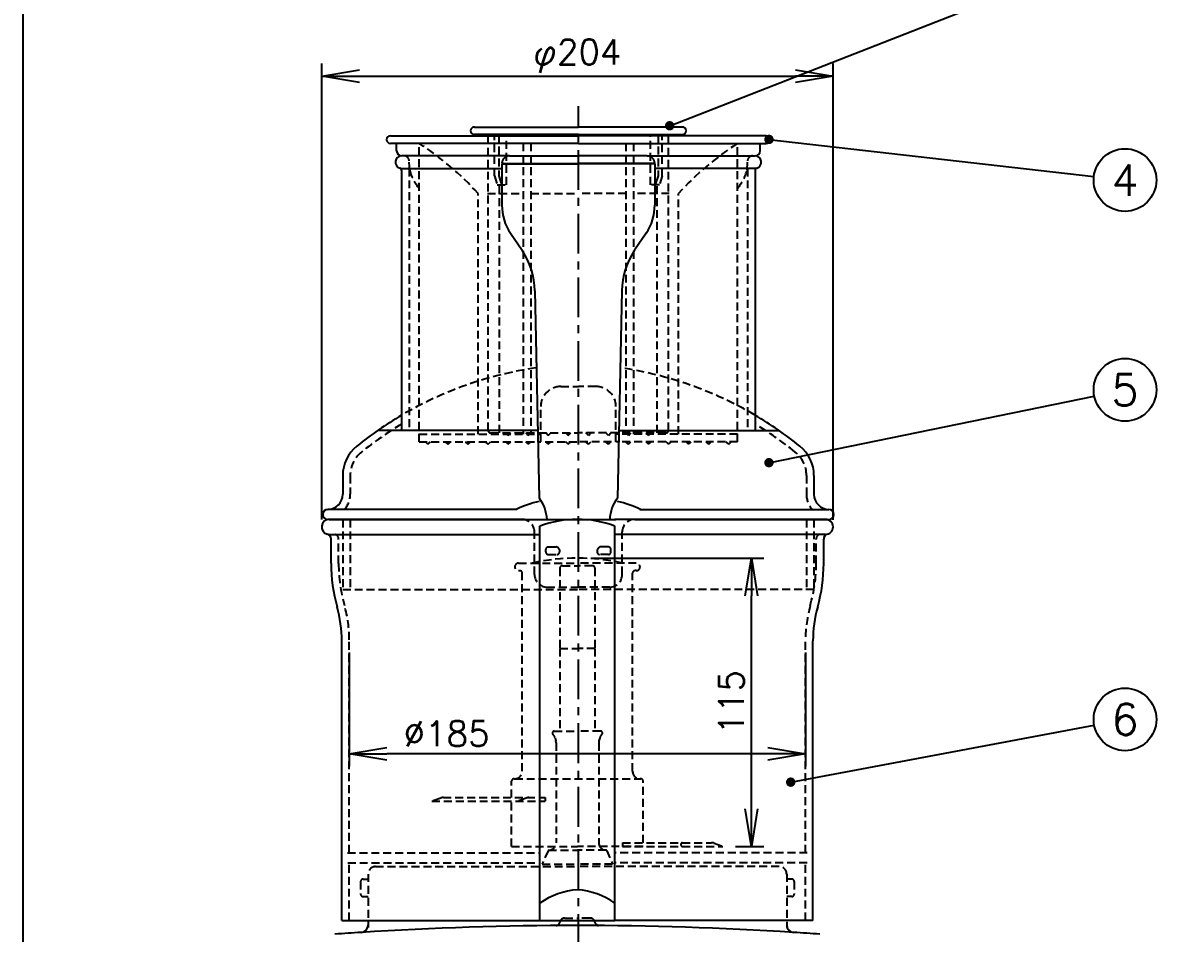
# Model space of a CAD drawing. Extents: x 115 to 2025, y 0 to 1377.
# Drawn here: x 115 to 567.3, y 302.6 to 665.8 of the extents above; entities that cross this region are included whole.
import ezdxf
from ezdxf.enums import TextEntityAlignment as Align

# ---------------------------------------------------------------- set-up
doc = ezdxf.new("R2010")
doc.units = 0
doc.header["$LTSCALE"] = 0.5
doc.header["$MEASUREMENT"] = 0
doc.header["$PDMODE"] = 3
doc.header["$PDSIZE"] = 2.5
doc.linetypes.add('CENTER', pattern=[50.8, 31.75, -6.35, 6.35, -6.35])
doc.linetypes.add('HIDDEN', pattern=[9.525, 6.35, -3.175])
doc.layers.get('0').update_dxf_attribs({"linetype": 'CONTINUOUS'})
doc.layers.get('Defpoints').update_dxf_attribs({"linetype": 'CONTINUOUS'})
for name, color, linetype in [('DANMEN', 7, 'CONTINUOUS'), ('SUNPOU', 7, 'CONTINUOUS'), ('WAKU', 7, 'CONTINUOUS')]:
    doc.layers.add(name, color=color, linetype=linetype)
doc.styles.get("Standard").update_dxf_attribs({"font": 'romans.shx', "bigfont": 'extfont.shx'})
doc.dimstyles.get("Standard").update_dxf_attribs({"dimscale": 5, "dimtxt": 2, "dimasz": 3, "dimexe": 1, "dimexo": 1, "dimgap": 0.6, "dimtad": 3, "dimdec": 0, "dimzin": 0, "dimdsep": 46, "dimtxsty": 'STANDARD', "dimblk": 'OPEN', "dimcen": 1.5, "dimadec": 0, "dimazin": 0, "dimtfac": 1, "dimtdec": 0, "dimtmove": 0, "dimatfit": 0, "dimldrblk": 'OPEN', "dimfxl": 1, "dimtolj": 1, "dimtzin": 0, "dimarcsym": 0})

# ---------------------------------------------------------------- blocks, each defined once
blk = doc.blocks.new('_OPEN')
at = {"color": 0, "linetype": 'ByBlock'}
for p, q in [((-1, 0.167), (0, 0)), ((0, 0), (-1, -0.167)), ((0, 0), (-1, 0))]:
    blk.add_line(p, q, dxfattribs=at)
blk = doc.blocks.new('*D1')
at = {"layer": 'Defpoints', "color": 0}
for p in [(438.33, 644.53), (234.33, 462.71), (438.33, 462.6)]:
    blk.add_point(p, dxfattribs=at)
at = {"layer": 'SUNPOU', "color": 0, "lineweight": -2}
for p, q in [((234.33, 467.71), (234.33, 649.53)), ((438.33, 467.6), (438.33, 649.53)), ((249.33, 644.53), (423.33, 644.53))]:
    blk.add_line(p, q, dxfattribs=at)
at = {"layer": 'SUNPOU', "color": 0, "lineweight": -2, "xscale": 15, "yscale": 15, "zscale": 15, "rotation": 180}
blk.add_blockref('_OPEN', (234.33, 644.53), dxfattribs=at)
at = {"layer": 'SUNPOU', "color": 0, "lineweight": -2, "xscale": 15, "yscale": 15, "zscale": 15}
blk.add_blockref('_OPEN', (438.33, 644.53), dxfattribs=at)
at = {"layer": 'SUNPOU', "color": 0, "insert": (336.33, 652.53), "char_height": 10, "attachment_point": 5}
blk.add_mtext('\\A1;φ204', dxfattribs=at)
blk = doc.blocks.new('*D53')
at = {"layer": 'Defpoints', "color": 0}
for p in [(336.71, 452.26), (405.73, 452.26), (394.36, 337.26)]:
    blk.add_point(p, dxfattribs=at)
at = {"layer": 'SUNPOU', "color": 0, "lineweight": -2}
for p, q in [((341.71, 452.26), (410.73, 452.26)), ((405.73, 352.26), (405.73, 437.26)), ((399.36, 337.26), (410.73, 337.26))]:
    blk.add_line(p, q, dxfattribs=at)
at = {"layer": 'SUNPOU', "color": 0, "lineweight": -2, "xscale": 15, "yscale": 15, "zscale": 15}
for p, rotation in [((405.73, 452.26), 90), ((405.73, 337.26), 270)]:
    blk.add_blockref('_OPEN', p, dxfattribs=dict(at, rotation=rotation))
at = {"layer": 'SUNPOU', "color": 0, "insert": (397.73, 394.76), "char_height": 10, "attachment_point": 5, "rotation": 90}
blk.add_mtext('\\A1;115', dxfattribs=at)
blk = doc.blocks.new('*D55')
at = {"color": 0, "lineweight": -2}
for p, q in [((245.33, 414.64), (245.33, 369.24)), ((427.33, 414.64), (427.33, 369.24)), ((412.33, 374.24), (260.33, 374.24))]:
    blk.add_line(p, q, dxfattribs=at)
at = {"layer": 'Defpoints', "color": 0}
for p in [(245.33, 419.64), (427.33, 419.64), (245.33, 374.24)]:
    blk.add_point(p, dxfattribs=at)
at = {"color": 0, "lineweight": -2, "xscale": 15, "yscale": 15, "zscale": 15, "rotation": 180}
blk.add_blockref('_OPEN', (245.33, 374.24), dxfattribs=at)
at = {"color": 0, "lineweight": -2, "xscale": 15, "yscale": 15, "zscale": 15}
blk.add_blockref('_OPEN', (427.33, 374.24), dxfattribs=at)
at = {"color": 0, "insert": (284.13, 382.24), "char_height": 10, "attachment_point": 5}
blk.add_mtext('\\A1;%%C185', dxfattribs=at)

msp = doc.modelspace()

# ---------------------------------------------------------------- linework, layer by layer
at = {"color": 2}
for p, q in [((295.21, 624.22), (336.71, 624.22)), ((378.21, 624.22), (336.71, 624.22)), ((261.71, 620.71), (336.71, 620.71)), ((336.71, 621.22), (295.21, 621.22)), ((336.71, 621.22), (378.21, 621.22)), ((411.71, 620.71), (336.71, 620.71)), ((336.71, 617.71), (261.71, 617.71)), ((264.21, 614.71), (264.21, 617.71)), ((336.71, 617.71), (411.71, 617.71)), ((409.21, 614.71), (409.21, 617.71)), ((267.21, 612.71), (266.21, 612.71)), ((309.21, 612.71), (266.21, 612.71)), ((309.21, 612.71), (336.71, 612.71)), ((364.21, 612.71), (336.71, 612.71)), ((364.21, 612.71), (407.21, 612.71)), ((406.21, 612.71), (407.21, 612.71)), ((265.73, 607.71), (306.21, 607.71)), ((266.21, 606.86), (266.21, 503.19)), ((306.21, 609.71), (336.71, 609.71)), ((306.21, 609.51), (306.21, 593.06)), ((306.21, 609.51), (336.71, 609.51)), ((306.41, 609.71), (306.41, 609.51)), ((367.21, 609.71), (336.71, 609.71)), ((367.21, 609.51), (336.71, 609.51)), ((367.01, 609.71), (367.01, 609.51)), ((367.21, 609.51), (367.21, 593.06)), ((407.69, 607.71), (367.21, 607.71)), ((407.21, 606.86), (407.21, 503.19)), ((309.64, 581.86), (314.25, 575.04)), ((363.78, 581.86), (359.17, 575.04)), ((319.4, 558.87), (321.14, 476.16)), ((354.02, 558.87), (352.28, 476.16)), ((320.39, 503.19), (256.71, 503.19)), ((353.03, 503.19), (416.71, 503.19)), ((242.71, 485.22), (242.71, 477.71)), ((430.71, 485.22), (430.71, 477.71)), ((312.21, 471.71), (236.71, 471.71)), ((361.21, 471.71), (436.71, 471.71)), ((314.21, 467.71), (236.71, 467.71)), ((237.33, 467.71), (321.33, 467.71)), ((237.71, 467.71), (321.71, 467.71)), ((321.33, 467.71), (351.33, 467.71)), ((321.71, 467.71), (351.71, 467.71)), ((435.33, 467.71), (351.33, 467.71)), ((435.71, 467.71), (351.71, 467.71)), ((359.21, 467.71), (436.71, 467.71)), ((236.85, 461.71), (321.33, 461.71)), ((321.33, 307.71), (321.33, 464.97)), ((351.33, 307.71), (351.33, 464.97)), ((435.33, 461.71), (351.33, 461.71)), ((238.05, 450.16), (238.05, 459.88)), ((434.6, 450.16), (434.6, 459.88)), ((242.33, 307.71), (242.33, 419.22)), ((430.33, 307.71), (430.33, 419.22)), ((242.33, 307.71), (321.33, 307.71)), ((321.33, 307.71), (351.33, 307.71)), ((430.33, 307.71), (351.33, 307.71)), ((252.83, 306.71), (252.83, 304.95)), ((252.83, 306.71), (252.83, 304.95)), ((419.83, 306.71), (419.83, 304.95))]:
    msp.add_line(p, q, dxfattribs=at)
for centre, radius, start, end in [((295.21, 622.72), 1.5, 90, 270), ((378.21, 622.72), 1.5, 270, 90), ((261.71, 619.21), 1.5, 90, 270), ((411.71, 619.21), 1.5, 270, 90), ((266.21, 610.21), 2.5, 90, 253.3985), ((266.21, 614.71), 2, 180, 270), ((309.21, 609.71), 3, 90, 180), ((364.21, 609.71), 3, 0, 90), ((407.21, 614.71), 2, 270, 0), ((407.21, 610.21), 2.5, 286.6015, 90), ((265.21, 606.86), 1, 0, 73.3985), ((408.21, 606.86), 1, 106.6015, 180), ((326.21, 593.06), 20, 180, 214.0703), ((347.21, 593.06), 20, 325.9297, 0), ((289.4, 558.23), 30, 1.2105, 34.0703), ((384.02, 558.23), 30, 145.9297, 178.7895), ((341.63, 380.94), 148.85, 120.4446, 128.8287), ((331.79, 380.94), 148.85, 51.1713, 59.5554), ((257.71, 485.22), 15, 128.8287, 180), ((415.71, 485.22), 15, 0, 51.1713), ((236.71, 477.71), 6, 270, 0), ((309.05, 466.99), 15.18, 2.7465, 37.1627), ((364.37, 466.99), 15.18, 142.8373, 177.2535), ((436.71, 477.71), 6, 180, 270), ((236.71, 469.71), 2, 90, 270), ((332.77, 426.16), 50.11, 103.4694, 114.6235), ((340.65, 426.16), 50.11, 65.3765, 76.5306), ((436.71, 469.71), 2, 270, 90), ((237.33, 464.71), 3, 90, 255.211), ((336.14, 426.3), 41.41, 89.7356, 110.9519), ((336.52, 426.3), 41.41, 69.0481, 90.2644), ((435.33, 464.71), 3, 270, 90), ((236.05, 459.88), 2, 0, 75.211), ((436.6, 459.88), 2, 104.789, 180), ((302.12, 450.16), 64.07, 180, 195.7379), ((370.53, 450.16), 64.07, 344.2621, 0), ((192.33, 419.22), 50, 0, 15.7379), ((480.33, 419.22), 50, 164.2621, 180), ((338.65, 289.8), 30.28, 94.3916, 124.8875), ((334.01, 289.8), 30.28, 55.1125, 85.6084), ((249.83, 305.95), 3, 273.6562, 360), ((336.33, -1047.75), 1353.46, 90, 93.65618), ((336.33, -1047.75), 1353.46, 86.34382, 90), ((422.83, 305.95), 3, 180, 266.3438), ((422.83, 305.95), 3, 180, 266.3438), ((336.33, -1047.75), 1353.46, 93.65618, 94.09825), ((336.33, -1047.75), 1353.46, 85.90175, 86.34382)]:
    msp.add_arc(centre, radius, start, end, dxfattribs=at)
at = {"layer": 'DANMEN', "color": 2, "linetype": 'CENTER'}
msp.add_line((336.71, 294.34), (336.71, 632.56), dxfattribs=at)
at = {"layer": 'DANMEN', "color": 2, "linetype": 'HIDDEN'}
for p, q in [((300.71, 503.22), (300.71, 621.22)), ((303.22, 604.72), (303.22, 621.22)), ((304.93, 621.22), (304.93, 604.72)), ((307.99, 601.22), (307.99, 621.22)), ((365.43, 601.22), (365.43, 621.22)), ((368.49, 621.22), (368.49, 604.72)), ((370.2, 604.72), (370.2, 621.22)), ((372.71, 503.22), (372.71, 621.22)), ((273.21, 498.71), (273.21, 617.71)), ((314.71, 617.71), (314.71, 501.71)), ((317.71, 617.71), (317.71, 501.71)), ((355.71, 617.71), (355.71, 501.71)), ((358.71, 617.71), (358.71, 501.71)), ((400.21, 498.71), (400.21, 617.71)), ((269.42, 606.98), (269.21, 610.71)), ((404, 606.98), (404.21, 610.71)), ((269.21, 607.71), (269.21, 503.19)), ((404.21, 607.71), (404.21, 503.19)), ((303.22, 604.72), (304.35, 601.22)), ((304.93, 604.72), (306.06, 601.22)), ((368.49, 604.72), (367.36, 601.22)), ((370.2, 604.72), (369.07, 601.22)), ((296.71, 501.71), (296.71, 597.71)), ((300.42, 597.71), (314.71, 597.71)), ((304.35, 601.22), (307.99, 601.22)), ((305.21, 502.22), (305.21, 601.22)), ((317.71, 597.71), (336.71, 597.71)), ((355.71, 597.71), (336.71, 597.71)), ((373, 597.71), (358.71, 597.71)), ((369.07, 601.22), (365.43, 601.22)), ((368.21, 502.22), (368.21, 601.22)), ((376.71, 501.71), (376.71, 597.71)), ((329.71, 520.71), (336.71, 520.71)), ((343.71, 520.71), (336.71, 520.71)), ((321.71, 498.71), (321.71, 512.71)), ((351.71, 498.71), (351.71, 512.71)), ((301.71, 502.22), (336.71, 502.22)), ((308.71, 501.22), (307.71, 502.22)), ((308.71, 501.22), (309.71, 502.22)), ((316.71, 501.22), (315.71, 502.22)), ((316.71, 501.22), (317.71, 502.22)), ((324.71, 501.22), (323.71, 502.22)), ((324.71, 501.22), (325.71, 502.22)), ((332.71, 501.22), (331.71, 502.22)), ((332.71, 501.22), (333.71, 502.22)), ((371.71, 502.22), (336.71, 502.22)), ((340.71, 501.22), (339.71, 502.22)), ((340.71, 501.22), (341.71, 502.22)), ((348.71, 501.22), (347.71, 502.22)), ((348.71, 501.22), (349.71, 502.22)), ((356.71, 501.22), (355.71, 502.22)), ((356.71, 501.22), (357.71, 502.22)), ((364.71, 501.22), (363.71, 502.22)), ((364.71, 501.22), (365.71, 502.22)), ((273.21, 501.71), (321.71, 501.71)), ((273.21, 498.71), (321.71, 498.71)), ((276.71, 497.71), (275.71, 498.71)), ((276.71, 497.71), (277.71, 498.71)), ((284.71, 497.71), (283.71, 498.71)), ((284.71, 497.71), (285.71, 498.71)), ((292.71, 497.71), (291.71, 498.71)), ((292.71, 497.71), (293.71, 498.71)), ((300.71, 497.71), (299.71, 498.71)), ((300.71, 497.71), (301.71, 498.71)), ((308.71, 497.71), (307.71, 498.71)), ((308.71, 497.71), (309.71, 498.71)), ((316.71, 497.71), (315.71, 498.71)), ((316.71, 497.71), (317.71, 498.71)), ((323.45, 498.71), (336.71, 498.71)), ((324.71, 497.71), (323.71, 498.71)), ((324.71, 497.71), (325.71, 498.71)), ((332.71, 497.71), (331.71, 498.71)), ((332.71, 497.71), (333.71, 498.71)), ((349.97, 498.71), (336.71, 498.71)), ((340.71, 497.71), (339.71, 498.71)), ((340.71, 497.71), (341.71, 498.71)), ((348.71, 497.71), (347.71, 498.71)), ((348.71, 497.71), (349.71, 498.71)), ((400.21, 501.71), (351.71, 501.71)), ((400.21, 498.71), (351.71, 498.71)), ((356.71, 497.71), (355.71, 498.71)), ((356.71, 497.71), (357.71, 498.71)), ((364.71, 497.71), (363.71, 498.71)), ((364.71, 497.71), (365.71, 498.71)), ((372.71, 497.71), (371.71, 498.71)), ((372.71, 497.71), (373.71, 498.71)), ((380.71, 497.71), (379.71, 498.71)), ((380.71, 497.71), (381.71, 498.71)), ((388.71, 497.71), (387.71, 498.71)), ((388.71, 497.71), (389.71, 498.71)), ((396.71, 497.71), (395.71, 498.71)), ((396.71, 497.71), (397.71, 498.71)), ((245.71, 485.22), (245.71, 477.71)), ((427.71, 485.22), (427.71, 477.71)), ((242.71, 467.71), (242.71, 439.71)), ((245.71, 467.71), (245.71, 439.71)), ((427.71, 467.71), (427.71, 439.71)), ((430.71, 467.71), (430.71, 439.71)), ((319.21, 445.71), (319.21, 462.71)), ((354.21, 445.71), (354.21, 462.71)), ((241.05, 450.16), (241.05, 459.88)), ((431.6, 450.16), (431.6, 459.88)), ((323.71, 454.71), (323.71, 455.71)), ((324.71, 456.71), (328, 456.71)), ((324.71, 453.71), (328.21, 453.71)), ((329.06, 455.86), (328.36, 456.57)), ((329.21, 455.51), (329.21, 454.71)), ((344.21, 455.51), (344.21, 454.71)), ((344.36, 455.86), (345.06, 456.57)), ((348.71, 453.71), (345.21, 453.71)), ((348.71, 456.71), (345.42, 456.71)), ((349.71, 454.71), (349.71, 455.71)), ((312.83, 450.26), (336.33, 450.26)), ((329.33, 448.25), (329.33, 416.25)), ((330.33, 449.25), (336.33, 449.25)), ((359.83, 450.26), (336.33, 450.26)), ((342.33, 449.25), (336.33, 449.25)), ((343.33, 448.25), (343.33, 416.25)), ((312.83, 447.26), (313.33, 447.26)), ((314.33, 367.26), (314.33, 446.26)), ((358.33, 367.26), (358.33, 446.26)), ((359.83, 447.26), (359.33, 447.26)), ((242.71, 439.71), (336.71, 439.71)), ((324.21, 440.71), (336.71, 440.71)), ((349.21, 440.71), (336.71, 440.71)), ((430.71, 439.71), (336.71, 439.71)), ((245.33, 334.71), (245.33, 419.64)), ((329.33, 416.25), (336.33, 416.25)), ((329.33, 416.25), (329.33, 383.25)), ((343.33, 416.25), (336.33, 416.25)), ((343.33, 416.25), (343.33, 383.25)), ((427.33, 334.71), (427.33, 419.64)), ((327.08, 383.25), (336.33, 383.25)), ((327.4, 380.56), (327.72, 379.4)), ((345.58, 383.25), (336.33, 383.25)), ((345.25, 380.56), (344.93, 379.4)), ((327.83, 378.6), (327.83, 338.75)), ((344.83, 378.6), (344.83, 338.75)), ((310.08, 356.76), (310.08, 363.26)), ((311.08, 364.26), (311.33, 364.26)), ((311.33, 364.26), (361.58, 364.26)), ((361.58, 364.26), (361.33, 364.26)), ((362.58, 338.76), (362.58, 363.26)), ((281.79, 356.56), (278.3, 355.26)), ((278.3, 355.26), (323.48, 355.26)), ((282.84, 356.76), (323.48, 356.76)), ((310.08, 337.26), (310.08, 355.26)), ((315.93, 356.56), (312.44, 355.26)), ((323.48, 356.76), (323.48, 355.26)), ((310.08, 337.26), (336.33, 337.26)), ((324.61, 335.57), (322.33, 330.25)), ((324.88, 335.75), (336.33, 335.75)), ((362.58, 337.26), (336.33, 337.26)), ((347.77, 335.75), (336.33, 335.75)), ((348.05, 335.57), (350.33, 330.25)), ((354.33, 338.76), (389.81, 338.76)), ((354.33, 338.76), (354.33, 337.26)), ((354.33, 337.26), (394.36, 337.26)), ((377.66, 338.26), (377.66, 337.76)), ((390.86, 338.56), (394.36, 337.26)), ((244.59, 334.71), (321.33, 334.71)), ((244.7, 330.71), (321.33, 330.71)), ((245.33, 307.71), (245.33, 330.71)), ((322.33, 330.25), (336.33, 330.25)), ((350.33, 330.25), (336.33, 330.25)), ((428.06, 334.71), (351.33, 334.71)), ((427.95, 330.71), (351.33, 330.71)), ((427.33, 307.71), (427.33, 330.71)), ((252.83, 326.25), (252.83, 305.95)), ((255.83, 329.25), (336.33, 329.25)), ((416.83, 329.25), (336.33, 329.25)), ((419.83, 326.25), (419.83, 305.95)), ((249.83, 323.25), (249.83, 318.25)), ((250.83, 324.25), (252.83, 324.25)), ((421.83, 324.25), (419.83, 324.25)), ((422.83, 323.25), (422.83, 318.25)), ((250.83, 317.25), (252.83, 317.25)), ((421.83, 317.25), (419.83, 317.25)), ((331.33, 308.71), (336.33, 308.71)), ((341.33, 308.71), (336.33, 308.71)), ((329.07, 306.45), (328.62, 306)), ((343.59, 306.45), (344.03, 306))]:
    msp.add_line(p, q, dxfattribs=at)
for centre, radius, start, end in [((206.71, 515.77), 121.71, 42.3173, 56.8829), ((466.71, 515.77), 121.71, 123.1171, 137.6827), ((267.21, 610.71), 2, 0, 90), ((406.21, 610.71), 2, 90, 180), ((287.64, 611.86), 18.86, 194.9875, 220.0918), ((385.78, 611.86), 18.86, 319.9082, 345.0125), ((341.63, 380.94), 148.85, 98.4523, 120.4446), ((331.79, 380.94), 148.85, 59.5554, 81.5477), ((329.71, 512.71), 8, 90, 180), ((343.71, 512.71), 8, 0, 90), ((341.63, 380.94), 145.85, 121.1398, 128.8287), ((301.71, 503.22), 1, 180, 270), ((371.71, 503.22), 1, 270, 0), ((331.79, 380.94), 145.85, 51.1713, 58.8602), ((257.71, 485.22), 12, 128.8287, 180), ((415.71, 485.22), 12, 0, 51.1713), ((236.71, 477.71), 9, 318.1897, 0), ((436.71, 477.71), 9, 180, 221.8103), ((314.21, 462.71), 5, 0, 90), ((359.21, 462.71), 5, 90, 180), ((239.05, 459.88), 2, 0, 66.5174), ((433.6, 459.88), 2, 113.4826, 180), ((324.71, 455.71), 1, 90, 180), ((324.71, 454.71), 1, 180, 270), ((328, 456.21), 0.5, 45, 90), ((328.21, 454.71), 1, 270, 0), ((328.71, 455.51), 0.5, 360, 45), ((344.71, 455.51), 0.5, 135, 180), ((345.21, 454.71), 1, 180, 270), ((345.42, 456.21), 0.5, 90, 135), ((348.71, 455.71), 1, 0, 90), ((348.71, 454.71), 1, 270, 0), ((302.12, 450.16), 61.07, 180, 195.9504), ((312.83, 448.76), 1.5, 90, 270), ((336.33, 370.26), 82, 77.3196, 102.6804), ((330.33, 448.25), 1, 90, 180), ((342.33, 448.25), 1, 360, 90), ((359.83, 448.76), 1.5, 270, 90), ((370.53, 450.16), 61.07, 344.0496, 0), ((313.33, 446.26), 1, 0, 90), ((324.21, 445.71), 5, 180, 270), ((349.21, 445.71), 5, 270, 360), ((359.33, 446.26), 1, 90, 180), ((195.33, 419.64), 50, 0, 15.9504), ((477.33, 419.64), 50, 164.0496, 180), ((327.08, 382.5), 0.75, 90, 226.7816), ((324.51, 379.77), 3, 15.2941, 46.7816), ((348.15, 379.77), 3, 133.2184, 164.7059), ((345.58, 382.5), 0.75, 313.2184, 90), ((324.83, 378.6), 3, 0, 15.2941), ((347.83, 378.6), 3, 164.7059, 180), ((311.33, 367.26), 3, 270, 0), ((361.33, 367.26), 3, 180, 270), ((311.08, 363.26), 1, 90, 180), ((361.58, 363.26), 1, 0, 90), ((282.84, 353.76), 3, 90, 110.556), ((316.99, 353.76), 3, 90, 110.556), ((324.9, 335.43), 0.328, 103.5842, 155.3619), ((324.83, 338.75), 3, 270, 0), ((347.83, 338.75), 3, 180, 270), ((347.75, 335.43), 0.328, 24.6381, 76.4158), ((378.16, 338.26), 0.5, 90, 180), ((378.16, 337.76), 0.5, 180, 270), ((389.81, 335.76), 3, 69.444, 90), ((255.83, 326.25), 3, 90, 180), ((416.83, 326.25), 3, 0, 90), ((250.83, 323.25), 1, 90, 180), ((421.83, 323.25), 1, 0, 90), ((250.83, 318.25), 1, 180, 270), ((421.83, 318.25), 1, 270, 0), ((331.33, 306.71), 2, 90, 171.4151), ((341.33, 306.71), 2, 8.5849, 90), ((327.91, 306.71), 1, 270, 315), ((328.36, 307.16), 1, 315, 351.4151), ((344.29, 307.16), 1, 188.5849, 225), ((344.74, 306.71), 1, 225, 270)]:
    msp.add_arc(centre, radius, start, end, dxfattribs=at)
at = {"layer": 'SUNPOU'}
for centre in [(554.82, 603.08), (554.82, 519.39), (554.82, 387.94)]:
    msp.add_circle(centre, 12.5, dxfattribs=at)
at = {"layer": 'WAKU', "color": 6}
msp.add_line((115, 1376.75), (115, 0), dxfattribs=at)

# ---------------------------------------------------------------- texts
at = {"layer": 'SUNPOU'}
for s, p in [('4', (554.82, 603.08)), ('5', (554.82, 519.39)), ('6', (554.82, 387.94))]:
    msp.add_text(s, height=12.5, dxfattribs=at).set_placement(p, align=Align.MIDDLE)

# ---------------------------------------------------------------- dimensions: what is measured, and where the dimension line sits
for base, p1, p2, text, picture, middle in [((438.33, 644.53), (234.33, 462.71), (438.33, 462.6), 'φ<>', '*D1', (336.33, 644.53)), ((245.33, 374.24), (427.33, 419.64), (245.33, 419.64), '%%C185', '*D55', (284.13, 374.24))]:
    dim = msp.add_linear_dim(base=base, p1=p1, p2=p2, text=text, dimstyle='STANDARD', dxfattribs=at)
    dim.commit()
    dim.dimension.update_dxf_attribs({"geometry": picture, "text_midpoint": middle, "dimtype": 160})
dim = msp.add_linear_dim(base=(405.73, 452.26), p1=(394.36, 337.26), p2=(336.71, 452.26), angle=90, dimstyle='STANDARD', dxfattribs=at)
dim.commit()
dim.dimension.update_dxf_attribs({"geometry": '*D53', "text_midpoint": (397.73, 394.76)})

# ---------------------------------------------------------------- leaders
for points, override in [([(373.15, 624.73), (543.17, 691.18)], {"dimgap": 1, "dimtad": 0, "dimldrblk": 'DotSmall'}), ([(412.76, 619.27), (542.4, 604.5)], {"dimgap": 1, "dimtad": 0, "dimldrblk": 'DotSmall'}), ([(412.76, 490.33), (542.57, 516.88)], {"dimgap": 1, "dimtad": 0, "dimldrblk": 'DotSmall'}), ([(421.44, 362.9), (542.53, 385.63)], {"dimldrblk": 'DotSmall'})]:
    msp.add_leader(points, dimstyle='STANDARD', override=override, dxfattribs=at)

doc.saveas('drawing.dxf')
